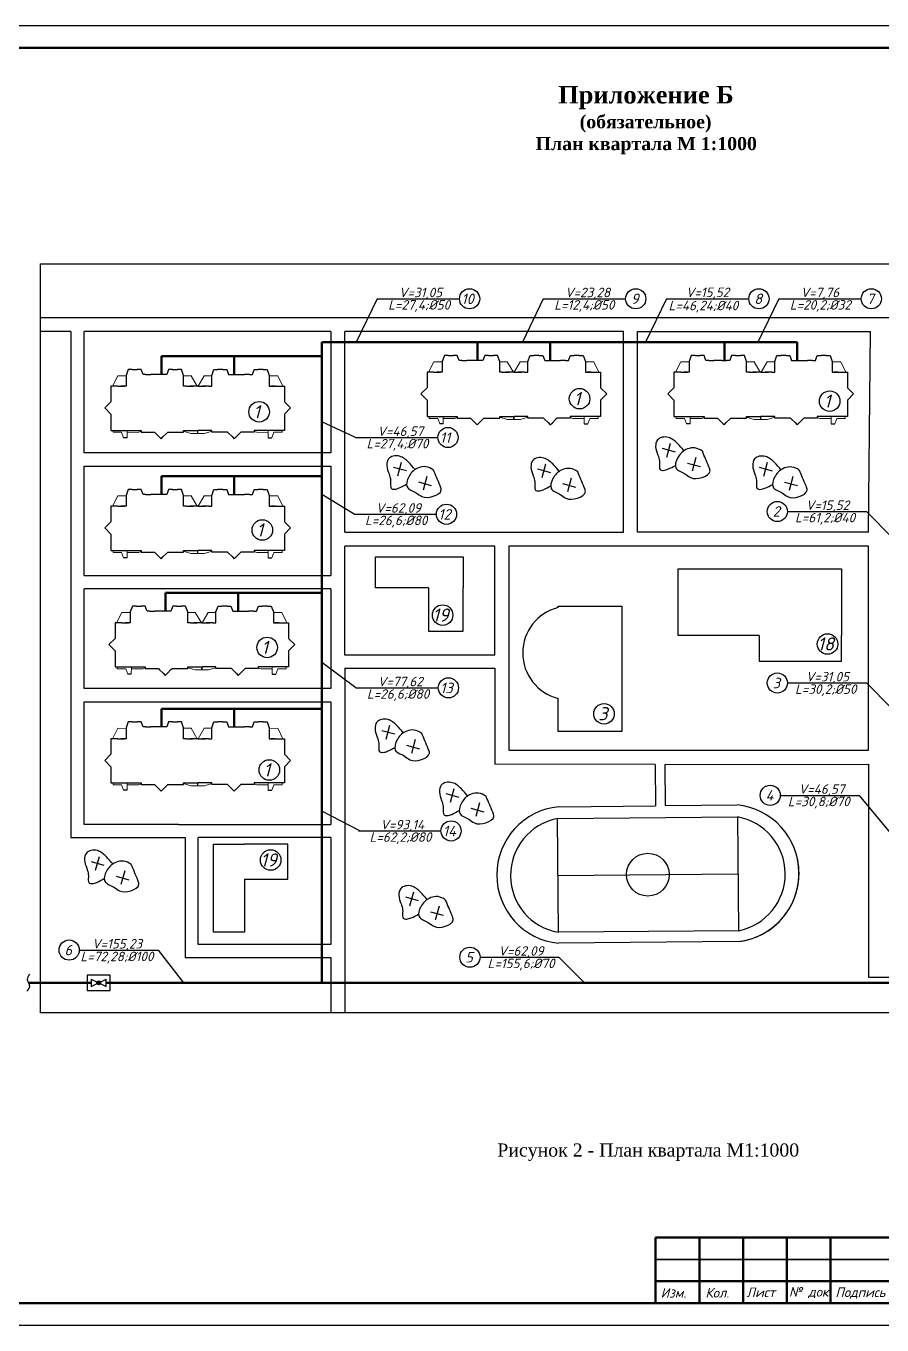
# Model space of a CAD drawing. Header units: millimetres. Extents: x -710977 to 10671, y -929782 to 89628.
# Drawn here: x 451.5 to 647.2, y 4214.1 to 4511.1 of the extents above; entities that cross this region are included whole.
import ezdxf

# ---------------------------------------------------------------- set-up
doc = ezdxf.new("R2010")
doc.units = ezdxf.units.MM
doc.header["$LTSCALE"] = 0.4
for name, color, linetype, lineweight in [('2', 5, 'Continuous', 50), ('5', 7, 'Continuous', 25), ('A-FLOR', 192, 'Continuous', 9), ('A-WALL', 113, 'Continuous', 9), ('газ', 7, 'Continuous', 40)]:
    doc.layers.add(name, color=color, linetype=linetype, lineweight=lineweight)
for name, color, linetype in [('VPORTS', 7, 'Continuous'), ('А1', 7, 'Continuous'), ('кварталыИнфо', 7, 'Continuous'), ('оси', 255, 'Continuous'), ('план', 7, 'Continuous')]:
    doc.layers.add(name, color=color, linetype=linetype)
doc.styles.add('1111', font='times.ttf', dxfattribs={"height": 3.5})
doc.styles.add('Курсив', font='isocpeui.ttf')
doc.styles.add('размерный', font='isocpeui.ttf')
doc.styles.add('текстовый', font='isocpeui.ttf', dxfattribs={"height": 5})

msp = doc.modelspace()

# ---------------------------------------------------------------- hatches: boundary and pattern name
h = msp.add_hatch(color=0)
edge = h.paths.add_edge_path()
edge.add_arc((468.127, 4292.336), 0.435, 0, 360)

# ---------------------------------------------------------------- linework, layer by layer
at = {"lineweight": 50}
for p, q in [((780.467, 4506.108), (385.463, 4506.108)), ((780.467, 4234.108), (595.467, 4234.108)), ((595.467, 4234.108), (595.467, 4229.108)), ((605.467, 4234.108), (605.467, 4219.108)), ((615.467, 4234.108), (615.467, 4219.108)), ((625.467, 4234.108), (625.467, 4219.108)), ((635.467, 4234.108), (635.467, 4219.108)), ((595.467, 4229.108), (595.467, 4219.108)), ((595.467, 4229.108), (595.467, 4224.108)), ((595.467, 4224.108), (660.467, 4224.108))]:
    msp.add_line(p, q, dxfattribs=at)
at = {"linetype": 'ByBlock'}
for p, q in [((454.845, 4456.748), (726.56, 4456.748)), ((454.845, 4285.504), (454.845, 4456.748)), ((726.56, 4285.504), (454.845, 4285.504))]:
    msp.add_line(p, q, dxfattribs=at)
for p, q in [((521.19, 4441.28), (521.19, 4413.494)), ((521.19, 4410.494), (521.19, 4385.45)), ((521.19, 4382.45), (521.19, 4359.625)), ((524.39, 4364.263), (524.39, 4285.504)), ((521.19, 4356.625), (521.19, 4328.574)), ((521.19, 4325.574), (521.19, 4301.122)), ((521.19, 4298.122), (521.19, 4285.504)), ((660.467, 4229.108), (595.467, 4229.108)), ((595.467, 4229.108), (602.467, 4229.108)), ((602.467, 4229.108), (612.467, 4229.108)), ((612.467, 4229.108), (635.467, 4229.108)), ((635.467, 4229.108), (650.467, 4229.108))]:
    msp.add_line(p, q)
at = {"color": 7, "lineweight": 25}
for p, q in [((548.031, 4435.777), (549.183, 4435.777)), ((551.169, 4434.625), (552.321, 4434.625)), ((557.262, 4435.777), (558.414, 4435.777)), ((568.788, 4435.777), (567.636, 4435.777)), ((574.881, 4434.625), (573.729, 4434.625)), ((578.019, 4435.777), (576.867, 4435.777)), ((604.491, 4435.777), (605.643, 4435.777)), ((607.629, 4434.625), (608.781, 4434.625)), ((613.722, 4435.777), (614.874, 4435.777)), ((625.248, 4435.777), (624.096, 4435.777)), ((631.341, 4434.625), (630.189, 4434.625)), ((634.479, 4435.777), (633.327, 4435.777)), ((475.764, 4432.581), (476.916, 4432.581)), ((478.902, 4431.429), (480.054, 4431.429)), ((484.995, 4432.581), (486.147, 4432.581)), ((496.521, 4432.581), (495.369, 4432.581)), ((502.614, 4431.429), (501.462, 4431.429)), ((505.752, 4432.581), (504.6, 4432.581)), ((551.278, 4421.473), (552.43, 4421.473)), ((553.388, 4421.219), (554.202, 4420.404)), ((555.161, 4420.422), (555.976, 4421.236)), ((557.121, 4421.473), (558.273, 4421.473)), ((568.929, 4421.473), (567.777, 4421.473)), ((570.889, 4420.422), (570.074, 4421.236)), ((572.663, 4421.219), (571.848, 4420.404)), ((574.773, 4421.473), (573.621, 4421.473)), ((607.738, 4421.473), (608.89, 4421.473)), ((609.848, 4421.219), (610.662, 4420.404)), ((611.622, 4420.422), (612.436, 4421.236)), ((613.581, 4421.473), (614.733, 4421.473)), ((625.389, 4421.473), (624.237, 4421.473)), ((627.349, 4420.422), (626.534, 4421.236)), ((629.123, 4421.219), (628.308, 4420.404)), ((631.233, 4421.473), (630.081, 4421.473)), ((479.011, 4418.277), (480.163, 4418.277)), ((481.121, 4418.023), (481.935, 4417.209)), ((482.895, 4417.226), (483.709, 4418.041)), ((484.854, 4418.277), (486.006, 4418.277)), ((496.662, 4418.277), (495.51, 4418.277)), ((498.622, 4417.226), (497.807, 4418.041)), ((500.396, 4418.023), (499.581, 4417.209)), ((502.506, 4418.277), (501.354, 4418.277)), ((475.764, 4405.142), (476.916, 4405.142)), ((484.995, 4405.142), (486.147, 4405.142)), ((496.521, 4405.142), (495.369, 4405.142)), ((505.752, 4405.142), (504.6, 4405.142)), ((478.902, 4403.99), (480.054, 4403.99)), ((502.614, 4403.99), (501.462, 4403.99)), ((479.011, 4390.838), (480.163, 4390.838)), ((481.121, 4390.584), (481.935, 4389.77)), ((482.895, 4389.787), (483.709, 4390.602)), ((484.854, 4390.838), (486.006, 4390.838)), ((496.662, 4390.838), (495.51, 4390.838)), ((498.622, 4389.787), (497.807, 4390.602)), ((500.396, 4390.584), (499.581, 4389.77)), ((502.506, 4390.838), (501.354, 4390.838)), ((476.704, 4378.487), (477.856, 4378.487)), ((485.935, 4378.487), (487.087, 4378.487)), ((497.46, 4378.487), (496.308, 4378.487)), ((506.691, 4378.487), (505.539, 4378.487)), ((479.841, 4377.335), (480.993, 4377.335)), ((503.553, 4377.335), (502.401, 4377.335)), ((479.95, 4364.183), (481.102, 4364.183)), ((482.06, 4363.929), (482.875, 4363.114)), ((483.834, 4363.132), (484.648, 4363.946)), ((485.793, 4364.183), (486.945, 4364.183)), ((497.601, 4364.183), (496.449, 4364.183)), ((499.561, 4363.132), (498.746, 4363.946)), ((501.335, 4363.929), (500.52, 4363.114)), ((503.445, 4364.183), (502.293, 4364.183)), ((475.764, 4351.986), (476.916, 4351.986)), ((484.995, 4351.986), (486.147, 4351.986)), ((496.521, 4351.986), (495.369, 4351.986)), ((505.752, 4351.986), (504.6, 4351.986)), ((478.902, 4350.834), (480.054, 4350.834)), ((502.614, 4350.834), (501.462, 4350.834)), ((479.011, 4337.682), (480.163, 4337.682)), ((481.121, 4337.428), (481.935, 4336.613)), ((482.895, 4336.631), (483.709, 4337.445)), ((484.854, 4337.682), (486.006, 4337.682)), ((496.662, 4337.682), (495.51, 4337.682)), ((498.622, 4336.631), (497.807, 4337.445)), ((500.396, 4337.428), (499.581, 4336.613)), ((502.506, 4337.682), (501.354, 4337.682))]:
    msp.add_line(p, q, dxfattribs=at)
at = {"color": 0}
for p, q in [((465.52, 4294.074), (465.52, 4290.598)), ((470.735, 4294.074), (465.52, 4294.074)), ((466.389, 4293.205), (469.866, 4291.467)), ((466.389, 4291.467), (469.866, 4293.205)), ((466.389, 4293.205), (466.389, 4291.467)), ((468.127, 4292.336), (468.127, 4292.771)), ((468.127, 4292.336), (468.127, 4291.901)), ((469.866, 4291.467), (469.866, 4293.205)), ((470.735, 4290.598), (470.735, 4294.074)), ((465.52, 4290.598), (470.735, 4290.598))]:
    msp.add_line(p, q, dxfattribs=at)
at = {"color": 0, "lineweight": 50}
msp.add_line((385.467, 4219.108), (780.467, 4219.108), dxfattribs=at)
msp.add_lwpolyline([(365.467, 4214.108), (785.467, 4214.108), (785.467, 4511.108), (365.467, 4511.108)], close=True)
at = {"color": 0, "ltscale": 0.5}
for centre in [(578.079, 4425.898), (635.266, 4425.336), (504.793, 4422.901), (505.53, 4395.864), (546.756, 4376.42), (634.779, 4369.809), (506.643, 4369.026), (583.667, 4353.85), (507.132, 4341.015), (507.449, 4320.419)]:
    msp.add_circle(centre, 2.347, dxfattribs=at)
at = {"color": 0}
msp.add_circle((468.127, 4292.336), 0.435, dxfattribs=at)
at = {"layer": '2', "color": 0}
for p, q in [((519.117, 4292.336), (519.117, 4438.815)), ((519.117, 4438.815), (627.815, 4438.815)), ((554.721, 4434.625), (554.721, 4438.815)), ((571.329, 4434.625), (571.329, 4438.815)), ((611.181, 4434.625), (611.181, 4438.815)), ((627.815, 4438.815), (627.815, 4434.625)), ((482.454, 4431.429), (482.454, 4435.619)), ((482.454, 4435.619), (519.117, 4435.619)), ((499.062, 4431.429), (499.062, 4435.619)), ((482.454, 4403.99), (482.454, 4408.18)), ((482.454, 4408.18), (519.117, 4408.18)), ((499.062, 4403.99), (499.062, 4408.18)), ((483.393, 4377.335), (483.393, 4381.525)), ((483.393, 4381.525), (519.117, 4381.525)), ((500.001, 4377.335), (500.001, 4381.525)), ((482.454, 4350.834), (482.454, 4355.024)), ((482.454, 4355.024), (519.117, 4355.024)), ((499.062, 4350.834), (499.062, 4355.024)), ((452.105, 4292.336), (466.389, 4292.336)), ((469.866, 4292.336), (519.117, 4292.336)), ((519.117, 4292.336), (649.505, 4292.336))]:
    msp.add_line(p, q, dxfattribs=at)
at = {"layer": '5'}
for p, q in [((572.998, 4329.894), (614.15, 4330.261)), ((573.304, 4332.598), (595.425, 4332.83)), ((597.636, 4332.853), (614.122, 4333.026)), ((614.15, 4330.261), (614.382, 4304.265)), ((573.23, 4303.898), (572.998, 4329.894)), ((573.114, 4316.896), (614.266, 4317.263)), ((614.382, 4304.265), (573.23, 4303.898)), ((614.4, 4301.756), (573.264, 4301.389))]:
    msp.add_line(p, q, dxfattribs=at)
msp.add_circle((593.69, 4317.079), 4.891, dxfattribs=at)
for centre, radius, start, end in [((574.819, 4316.992), 15.679, 95.54381, 264.31004), ((612.514, 4317.376), 15.733, 276.88353, 84.13333), ((611.881, 4317.242), 13.216, 280.91162, 80.11073), ((575.5, 4316.917), 13.216, 100.91162, 260.11073), ((612.514, 4317.376), 15.733, 276.88353, 11.51208)]:
    msp.add_arc(centre, radius, start, end, dxfattribs=at)
at = {"layer": '5', "color": 0}
msp.add_spline([(451.721, 4290.432), (452.361, 4291.527), (451.85, 4293.094), (452.374, 4294.289)], degree=3, dxfattribs=at)
at = {"layer": 'A-FLOR', "color": 0}
for p, q in [((544.735, 4434.327), (543.546, 4431.937)), ((546.657, 4434.318), (544.735, 4434.327)), ((561.537, 4434.337), (559.809, 4434.337)), ((562.929, 4431.937), (561.537, 4434.337)), ((563.121, 4431.937), (564.513, 4434.337)), ((564.513, 4434.337), (566.241, 4434.337)), ((579.393, 4434.318), (581.316, 4434.327)), ((581.316, 4434.327), (582.504, 4431.937)), ((601.195, 4434.327), (600.007, 4431.937)), ((603.117, 4434.318), (601.195, 4434.327)), ((617.997, 4434.337), (616.269, 4434.337)), ((619.389, 4431.937), (617.997, 4434.337)), ((619.581, 4431.937), (620.973, 4434.337)), ((620.973, 4434.337), (622.701, 4434.337)), ((635.853, 4434.318), (637.776, 4434.327)), ((637.776, 4434.327), (638.964, 4431.937)), ((472.468, 4431.132), (471.279, 4428.741)), ((474.39, 4431.122), (472.468, 4431.132)), ((489.27, 4431.141), (487.542, 4431.141)), ((490.662, 4428.741), (489.27, 4431.141)), ((490.854, 4428.741), (492.246, 4431.141)), ((492.246, 4431.141), (493.974, 4431.141)), ((507.126, 4431.122), (509.049, 4431.132)), ((509.049, 4431.132), (510.237, 4428.741)), ((543.705, 4421.857), (543.705, 4421.4)), ((543.705, 4421.4), (545.641, 4421.4)), ((545.641, 4421.4), (546.097, 4420.176)), ((546.912, 4420.176), (546.917, 4421.857)), ((546.915, 4421.396), (549.533, 4421.4)), ((549.533, 4421.4), (550.113, 4421.617)), ((559.809, 4421.69), (561.493, 4421.16)), ((561.493, 4421.16), (562.966, 4421.16)), ((564.557, 4421.16), (563.085, 4421.16)), ((566.241, 4421.69), (564.557, 4421.16)), ((576.517, 4421.4), (575.937, 4421.617)), ((579.135, 4421.396), (576.517, 4421.4)), ((579.138, 4420.176), (579.133, 4421.857)), ((580.409, 4421.4), (579.953, 4420.176)), ((582.346, 4421.4), (580.409, 4421.4)), ((582.346, 4421.857), (582.346, 4421.4)), ((600.165, 4421.857), (600.165, 4421.4)), ((600.165, 4421.4), (602.102, 4421.4)), ((602.102, 4421.4), (602.558, 4420.176)), ((603.372, 4420.176), (603.377, 4421.857)), ((603.376, 4421.396), (605.993, 4421.4)), ((605.993, 4421.4), (606.573, 4421.617)), ((616.269, 4421.69), (617.953, 4421.16)), ((617.953, 4421.16), (619.426, 4421.16)), ((621.018, 4421.16), (619.545, 4421.16)), ((622.701, 4421.69), (621.018, 4421.16)), ((632.977, 4421.4), (632.397, 4421.617)), ((635.595, 4421.396), (632.977, 4421.4)), ((635.598, 4420.176), (635.594, 4421.857)), ((636.869, 4421.4), (636.413, 4420.176)), ((638.806, 4421.4), (636.869, 4421.4)), ((638.806, 4421.857), (638.806, 4421.4)), ((471.438, 4418.661), (471.438, 4418.205)), ((471.438, 4418.205), (473.374, 4418.205)), ((473.374, 4418.205), (473.83, 4416.981)), ((474.645, 4416.981), (474.65, 4418.661)), ((474.648, 4418.2), (477.266, 4418.205)), ((477.266, 4418.205), (477.846, 4418.421)), ((487.542, 4418.494), (489.226, 4417.965)), ((489.226, 4417.965), (490.699, 4417.965)), ((492.29, 4417.965), (490.818, 4417.965)), ((493.974, 4418.494), (492.29, 4417.965)), ((504.25, 4418.205), (503.67, 4418.421)), ((506.868, 4418.2), (504.25, 4418.205)), ((506.871, 4416.981), (506.866, 4418.661)), ((508.142, 4418.205), (507.686, 4416.981)), ((510.079, 4418.205), (508.142, 4418.205)), ((510.079, 4418.661), (510.079, 4418.205)), ((472.468, 4403.693), (471.279, 4401.302)), ((474.39, 4403.684), (472.468, 4403.693)), ((489.27, 4403.702), (487.542, 4403.702)), ((490.662, 4401.302), (489.27, 4403.702)), ((490.854, 4401.302), (492.246, 4403.702)), ((492.246, 4403.702), (493.974, 4403.702)), ((507.126, 4403.684), (509.049, 4403.693)), ((509.049, 4403.693), (510.237, 4401.302)), ((471.438, 4391.222), (471.438, 4390.766)), ((471.438, 4390.766), (473.374, 4390.766)), ((473.374, 4390.766), (473.83, 4389.542)), ((474.645, 4389.542), (474.65, 4391.222)), ((474.648, 4390.761), (477.266, 4390.766)), ((477.266, 4390.766), (477.846, 4390.982)), ((487.542, 4391.055), (489.226, 4390.526)), ((489.226, 4390.526), (490.699, 4390.526)), ((492.29, 4390.526), (490.818, 4390.526)), ((493.974, 4391.055), (492.29, 4390.526)), ((504.25, 4390.766), (503.67, 4390.982)), ((506.868, 4390.761), (504.25, 4390.766)), ((506.871, 4389.542), (506.866, 4391.222)), ((508.142, 4390.766), (507.686, 4389.542)), ((510.079, 4390.766), (508.142, 4390.766)), ((510.079, 4391.222), (510.079, 4390.766)), ((473.407, 4377.037), (472.219, 4374.647)), ((475.329, 4377.028), (473.407, 4377.037)), ((490.209, 4377.047), (488.481, 4377.047)), ((491.601, 4374.647), (490.209, 4377.047)), ((491.793, 4374.647), (493.185, 4377.047)), ((493.185, 4377.047), (494.913, 4377.047)), ((508.065, 4377.028), (509.988, 4377.037)), ((509.988, 4377.037), (511.176, 4374.647)), ((472.377, 4364.567), (472.377, 4364.11)), ((472.377, 4364.11), (474.314, 4364.11)), ((474.314, 4364.11), (474.77, 4362.886)), ((475.584, 4362.886), (475.589, 4364.567)), ((475.588, 4364.105), (478.205, 4364.11)), ((478.205, 4364.11), (478.785, 4364.326)), ((488.481, 4364.399), (490.165, 4363.87)), ((490.165, 4363.87), (491.638, 4363.87)), ((493.23, 4363.87), (491.757, 4363.87)), ((494.913, 4364.399), (493.23, 4363.87)), ((505.19, 4364.11), (504.609, 4364.326)), ((507.807, 4364.105), (505.19, 4364.11)), ((507.811, 4362.886), (507.806, 4364.567)), ((509.081, 4364.11), (508.625, 4362.886)), ((511.018, 4364.11), (509.081, 4364.11)), ((511.018, 4364.567), (511.018, 4364.11)), ((472.468, 4350.536), (471.279, 4348.146)), ((474.39, 4350.527), (472.468, 4350.536)), ((489.27, 4350.546), (487.542, 4350.546)), ((490.662, 4348.146), (489.27, 4350.546)), ((490.854, 4348.146), (492.246, 4350.546)), ((492.246, 4350.546), (493.974, 4350.546)), ((507.126, 4350.527), (509.049, 4350.536)), ((509.049, 4350.536), (510.237, 4348.146)), ((471.438, 4338.066), (471.438, 4337.609)), ((471.438, 4337.609), (473.374, 4337.609)), ((473.374, 4337.609), (473.83, 4336.385)), ((474.645, 4336.385), (474.65, 4338.066)), ((474.648, 4337.605), (477.266, 4337.609)), ((477.266, 4337.609), (477.846, 4337.825)), ((487.542, 4337.898), (489.226, 4337.369)), ((489.226, 4337.369), (490.699, 4337.369)), ((492.29, 4337.369), (490.818, 4337.369)), ((493.974, 4337.898), (492.29, 4337.369)), ((504.25, 4337.609), (503.67, 4337.825)), ((506.868, 4337.605), (504.25, 4337.609)), ((506.871, 4336.385), (506.866, 4338.066)), ((508.142, 4337.609), (507.686, 4336.385)), ((510.079, 4337.609), (508.142, 4337.609)), ((510.079, 4338.066), (510.079, 4337.609))]:
    msp.add_line(p, q, dxfattribs=at)
at = {"layer": 'A-WALL', "lineweight": 25}
for p, q in [((547.163, 4435.777), (546.657, 4434.428)), ((546.657, 4434.428), (546.657, 4431.937)), ((548.031, 4435.777), (547.163, 4435.777)), ((550.087, 4435.777), (549.183, 4435.777)), ((550.519, 4434.625), (550.087, 4435.777)), ((551.169, 4434.625), (550.519, 4434.625)), ((554.145, 4434.625), (552.321, 4434.625)), ((555.947, 4434.625), (555.297, 4434.625)), ((556.379, 4435.777), (555.947, 4434.625)), ((557.262, 4435.777), (556.379, 4435.777)), ((559.303, 4435.777), (558.414, 4435.777)), ((559.809, 4434.428), (559.303, 4435.777)), ((559.809, 4431.937), (559.809, 4434.428)), ((566.241, 4434.428), (566.747, 4435.777)), ((566.241, 4431.937), (566.241, 4434.428)), ((566.747, 4435.777), (567.636, 4435.777)), ((568.788, 4435.777), (569.671, 4435.777)), ((569.671, 4435.777), (570.103, 4434.625)), ((570.103, 4434.625), (570.753, 4434.625)), ((571.905, 4434.625), (573.729, 4434.625)), ((574.881, 4434.625), (575.531, 4434.625)), ((575.531, 4434.625), (575.963, 4435.777)), ((575.963, 4435.777), (576.867, 4435.777)), ((578.019, 4435.777), (578.887, 4435.777)), ((578.887, 4435.777), (579.393, 4434.428)), ((579.393, 4434.428), (579.393, 4431.937)), ((603.623, 4435.777), (603.117, 4434.428)), ((603.117, 4434.428), (603.117, 4431.937)), ((604.491, 4435.777), (603.623, 4435.777)), ((606.548, 4435.777), (605.643, 4435.777)), ((606.98, 4434.625), (606.548, 4435.777)), ((607.629, 4434.625), (606.98, 4434.625)), ((610.605, 4434.625), (608.781, 4434.625)), ((612.407, 4434.625), (611.757, 4434.625)), ((612.839, 4435.777), (612.407, 4434.625)), ((613.722, 4435.777), (612.839, 4435.777)), ((615.764, 4435.777), (614.874, 4435.777)), ((616.269, 4434.428), (615.764, 4435.777)), ((616.269, 4431.937), (616.269, 4434.428)), ((622.701, 4434.428), (623.207, 4435.777)), ((622.701, 4431.937), (622.701, 4434.428)), ((623.207, 4435.777), (624.096, 4435.777)), ((625.248, 4435.777), (626.132, 4435.777)), ((626.132, 4435.777), (626.564, 4434.625)), ((626.564, 4434.625), (627.213, 4434.625)), ((628.365, 4434.625), (630.189, 4434.625)), ((631.341, 4434.625), (631.991, 4434.625)), ((631.991, 4434.625), (632.423, 4435.777)), ((632.423, 4435.777), (633.327, 4435.777)), ((634.479, 4435.777), (635.348, 4435.777)), ((635.348, 4435.777), (635.853, 4434.428)), ((635.853, 4434.428), (635.853, 4431.937)), ((474.896, 4432.581), (474.39, 4431.233)), ((475.764, 4432.581), (474.896, 4432.581)), ((477.82, 4432.581), (476.916, 4432.581)), ((478.252, 4431.429), (477.82, 4432.581)), ((478.902, 4431.429), (478.252, 4431.429)), ((481.878, 4431.429), (480.054, 4431.429)), ((483.68, 4431.429), (483.03, 4431.429)), ((484.112, 4432.581), (483.68, 4431.429)), ((484.995, 4432.581), (484.112, 4432.581)), ((487.036, 4432.581), (486.147, 4432.581)), ((487.542, 4431.233), (487.036, 4432.581)), ((493.974, 4431.233), (494.48, 4432.581)), ((494.48, 4432.581), (495.369, 4432.581)), ((496.521, 4432.581), (497.404, 4432.581)), ((497.404, 4432.581), (497.836, 4431.429)), ((497.836, 4431.429), (498.486, 4431.429)), ((499.638, 4431.429), (501.462, 4431.429)), ((502.614, 4431.429), (503.264, 4431.429)), ((503.264, 4431.429), (503.696, 4432.581)), ((503.696, 4432.581), (504.6, 4432.581)), ((505.752, 4432.581), (506.62, 4432.581)), ((506.62, 4432.581), (507.126, 4431.233)), ((543.201, 4431.937), (543.201, 4428.396)), ((544.737, 4431.937), (543.201, 4431.937)), ((546.657, 4431.937), (545.469, 4431.937)), ((560.481, 4431.937), (559.809, 4431.937)), ((563.025, 4431.937), (561.213, 4431.937)), ((563.025, 4431.937), (564.838, 4431.937)), ((565.569, 4431.937), (566.241, 4431.937)), ((579.393, 4431.937), (580.582, 4431.937)), ((580.726, 4431.937), (582.849, 4431.937)), ((582.849, 4431.937), (582.849, 4428.396)), ((599.661, 4431.937), (599.661, 4428.396)), ((601.197, 4431.937), (599.661, 4431.937)), ((603.117, 4431.937), (601.929, 4431.937)), ((616.941, 4431.937), (616.269, 4431.937)), ((619.485, 4431.937), (617.673, 4431.937)), ((619.485, 4431.937), (621.298, 4431.937)), ((622.029, 4431.937), (622.701, 4431.937)), ((635.853, 4431.937), (637.042, 4431.937)), ((637.186, 4431.937), (639.309, 4431.937)), ((639.309, 4431.937), (639.309, 4428.396)), ((470.934, 4428.741), (470.934, 4425.2)), ((472.47, 4428.741), (470.934, 4428.741)), ((474.39, 4428.741), (473.202, 4428.741)), ((474.39, 4431.233), (474.39, 4428.741)), ((487.542, 4428.741), (487.542, 4431.233)), ((488.214, 4428.741), (487.542, 4428.741)), ((490.758, 4428.741), (488.946, 4428.741)), ((490.758, 4428.741), (492.571, 4428.741)), ((493.302, 4428.741), (493.974, 4428.741)), ((493.974, 4428.741), (493.974, 4431.233)), ((507.126, 4431.233), (507.126, 4428.741)), ((507.126, 4428.741), (508.315, 4428.741)), ((508.459, 4428.741), (510.582, 4428.741)), ((510.582, 4428.741), (510.582, 4425.2)), ((543.201, 4428.396), (541.778, 4426.973)), ((582.849, 4428.396), (584.272, 4426.973)), ((599.661, 4428.396), (598.238, 4426.973)), ((639.309, 4428.396), (640.732, 4426.973)), ((541.778, 4426.973), (543.201, 4425.549)), ((543.201, 4425.549), (543.201, 4421.857)), ((584.272, 4426.973), (582.849, 4425.549)), ((582.849, 4425.549), (582.849, 4421.857)), ((598.238, 4426.973), (599.661, 4425.549)), ((599.661, 4425.549), (599.661, 4421.857)), ((640.732, 4426.973), (639.309, 4425.549)), ((639.309, 4425.549), (639.309, 4421.857)), ((470.934, 4425.2), (469.511, 4423.777)), ((469.511, 4423.777), (470.934, 4422.354)), ((470.934, 4422.354), (470.934, 4418.661)), ((510.582, 4425.2), (512.005, 4423.777)), ((512.005, 4423.777), (510.582, 4422.354)), ((510.582, 4422.354), (510.582, 4418.661)), ((543.201, 4421.857), (544.506, 4421.857)), ((545.436, 4421.857), (547.873, 4421.857)), ((548.604, 4421.857), (550.113, 4421.857)), ((550.113, 4421.857), (550.113, 4421.473)), ((550.113, 4421.473), (551.278, 4421.473)), ((552.43, 4421.473), (553.134, 4421.473)), ((553.134, 4421.473), (553.388, 4421.219)), ((555.976, 4421.236), (556.212, 4421.473)), ((556.212, 4421.473), (557.121, 4421.473)), ((558.273, 4421.473), (559.809, 4421.473)), ((559.809, 4421.473), (559.809, 4421.857)), ((559.809, 4421.857), (561.382, 4421.857)), ((561.526, 4421.857), (562.966, 4421.857)), ((564.525, 4421.857), (563.085, 4421.857)), ((566.241, 4421.857), (564.669, 4421.857)), ((566.241, 4421.473), (566.241, 4421.857)), ((567.777, 4421.473), (566.241, 4421.473)), ((569.838, 4421.473), (568.929, 4421.473)), ((570.074, 4421.236), (569.838, 4421.473)), ((572.916, 4421.473), (572.663, 4421.219)), ((573.621, 4421.473), (572.916, 4421.473)), ((575.937, 4421.473), (574.773, 4421.473)), ((577.446, 4421.857), (575.937, 4421.857)), ((575.937, 4421.857), (575.937, 4421.473)), ((580.017, 4421.857), (578.177, 4421.857)), ((582.849, 4421.857), (581.545, 4421.857)), ((599.661, 4421.857), (600.966, 4421.857)), ((601.896, 4421.857), (604.333, 4421.857)), ((605.065, 4421.857), (606.573, 4421.857)), ((606.573, 4421.857), (606.573, 4421.473)), ((606.573, 4421.473), (607.738, 4421.473)), ((608.89, 4421.473), (609.594, 4421.473)), ((609.594, 4421.473), (609.848, 4421.219)), ((612.436, 4421.236), (612.673, 4421.473)), ((612.673, 4421.473), (613.581, 4421.473)), ((614.733, 4421.473), (616.269, 4421.473)), ((616.269, 4421.473), (616.269, 4421.857)), ((616.269, 4421.857), (617.842, 4421.857)), ((617.986, 4421.857), (619.426, 4421.857)), ((620.985, 4421.857), (619.545, 4421.857)), ((622.701, 4421.857), (621.129, 4421.857)), ((622.701, 4421.473), (622.701, 4421.857)), ((624.237, 4421.473), (622.701, 4421.473)), ((626.298, 4421.473), (625.389, 4421.473)), ((626.534, 4421.236), (626.298, 4421.473)), ((629.377, 4421.473), (629.123, 4421.219)), ((630.081, 4421.473), (629.377, 4421.473)), ((632.397, 4421.473), (631.233, 4421.473)), ((633.906, 4421.857), (632.397, 4421.857)), ((632.397, 4421.857), (632.397, 4421.473)), ((636.477, 4421.857), (634.637, 4421.857)), ((639.309, 4421.857), (638.005, 4421.857)), ((470.934, 4418.661), (472.239, 4418.661)), ((473.169, 4418.661), (475.606, 4418.661)), ((476.337, 4418.661), (477.846, 4418.661)), ((477.846, 4418.661), (477.846, 4418.277)), ((477.846, 4418.277), (479.011, 4418.277)), ((480.163, 4418.277), (480.867, 4418.277)), ((480.867, 4418.277), (481.121, 4418.023)), ((483.709, 4418.041), (483.946, 4418.277)), ((483.946, 4418.277), (484.854, 4418.277)), ((486.006, 4418.277), (487.542, 4418.277)), ((487.542, 4418.277), (487.542, 4418.661)), ((487.542, 4418.661), (489.115, 4418.661)), ((489.259, 4418.661), (490.699, 4418.661)), ((492.258, 4418.661), (490.818, 4418.661)), ((493.974, 4418.661), (492.402, 4418.661)), ((493.974, 4418.277), (493.974, 4418.661)), ((495.51, 4418.277), (493.974, 4418.277)), ((497.571, 4418.277), (496.662, 4418.277)), ((497.807, 4418.041), (497.571, 4418.277)), ((500.65, 4418.277), (500.396, 4418.023)), ((501.354, 4418.277), (500.65, 4418.277)), ((503.67, 4418.277), (502.506, 4418.277)), ((505.179, 4418.661), (503.67, 4418.661)), ((503.67, 4418.661), (503.67, 4418.277)), ((507.75, 4418.661), (505.91, 4418.661)), ((510.582, 4418.661), (509.278, 4418.661)), ((474.896, 4405.142), (474.39, 4403.794)), ((475.764, 4405.142), (474.896, 4405.142)), ((477.82, 4405.142), (476.916, 4405.142)), ((478.252, 4403.99), (477.82, 4405.142)), ((484.112, 4405.142), (483.68, 4403.99)), ((484.995, 4405.142), (484.112, 4405.142)), ((487.036, 4405.142), (486.147, 4405.142)), ((487.542, 4403.794), (487.036, 4405.142)), ((493.974, 4403.794), (494.48, 4405.142)), ((494.48, 4405.142), (495.369, 4405.142)), ((496.521, 4405.142), (497.404, 4405.142)), ((497.404, 4405.142), (497.836, 4403.99)), ((503.264, 4403.99), (503.696, 4405.142)), ((503.696, 4405.142), (504.6, 4405.142)), ((505.752, 4405.142), (506.62, 4405.142)), ((506.62, 4405.142), (507.126, 4403.794)), ((474.39, 4403.794), (474.39, 4401.302)), ((478.902, 4403.99), (478.252, 4403.99)), ((481.878, 4403.99), (480.054, 4403.99)), ((483.68, 4403.99), (483.03, 4403.99)), ((487.542, 4401.302), (487.542, 4403.794)), ((493.974, 4401.302), (493.974, 4403.794)), ((497.836, 4403.99), (498.486, 4403.99)), ((499.638, 4403.99), (501.462, 4403.99)), ((502.614, 4403.99), (503.264, 4403.99)), ((507.126, 4403.794), (507.126, 4401.302)), ((470.934, 4401.302), (470.934, 4397.761)), ((472.47, 4401.302), (470.934, 4401.302)), ((474.39, 4401.302), (473.202, 4401.302)), ((488.214, 4401.302), (487.542, 4401.302)), ((490.758, 4401.302), (488.946, 4401.302)), ((490.758, 4401.302), (492.571, 4401.302)), ((493.302, 4401.302), (493.974, 4401.302)), ((507.126, 4401.302), (508.315, 4401.302)), ((508.459, 4401.302), (510.582, 4401.302)), ((510.582, 4401.302), (510.582, 4397.761)), ((470.934, 4397.761), (469.511, 4396.338)), ((469.511, 4396.338), (470.934, 4394.915)), ((510.582, 4397.761), (512.005, 4396.338)), ((512.005, 4396.338), (510.582, 4394.915)), ((470.934, 4394.915), (470.934, 4391.222)), ((510.582, 4394.915), (510.582, 4391.222)), ((470.934, 4391.222), (472.239, 4391.222)), ((473.169, 4391.222), (475.606, 4391.222)), ((476.337, 4391.222), (477.846, 4391.222)), ((477.846, 4391.222), (477.846, 4390.838)), ((477.846, 4390.838), (479.011, 4390.838)), ((480.163, 4390.838), (480.867, 4390.838)), ((480.867, 4390.838), (481.121, 4390.584)), ((483.709, 4390.602), (483.946, 4390.838)), ((483.946, 4390.838), (484.854, 4390.838)), ((486.006, 4390.838), (487.542, 4390.838)), ((487.542, 4390.838), (487.542, 4391.222)), ((487.542, 4391.222), (489.115, 4391.222)), ((489.259, 4391.222), (490.699, 4391.222)), ((492.258, 4391.222), (490.818, 4391.222)), ((493.974, 4391.222), (492.402, 4391.222)), ((493.974, 4390.838), (493.974, 4391.222)), ((495.51, 4390.838), (493.974, 4390.838)), ((497.571, 4390.838), (496.662, 4390.838)), ((497.807, 4390.602), (497.571, 4390.838)), ((500.65, 4390.838), (500.396, 4390.584)), ((501.354, 4390.838), (500.65, 4390.838)), ((503.67, 4390.838), (502.506, 4390.838)), ((505.179, 4391.222), (503.67, 4391.222)), ((503.67, 4391.222), (503.67, 4390.838)), ((507.75, 4391.222), (505.91, 4391.222)), ((510.582, 4391.222), (509.278, 4391.222)), ((475.835, 4378.487), (475.329, 4377.138)), ((476.704, 4378.487), (475.835, 4378.487)), ((478.76, 4378.487), (477.856, 4378.487)), ((479.192, 4377.335), (478.76, 4378.487)), ((485.051, 4378.487), (484.619, 4377.335)), ((485.935, 4378.487), (485.051, 4378.487)), ((487.976, 4378.487), (487.087, 4378.487)), ((488.481, 4377.138), (487.976, 4378.487)), ((494.913, 4377.138), (495.419, 4378.487)), ((495.419, 4378.487), (496.308, 4378.487)), ((497.46, 4378.487), (498.344, 4378.487)), ((498.344, 4378.487), (498.776, 4377.335)), ((504.203, 4377.335), (504.635, 4378.487)), ((504.635, 4378.487), (505.539, 4378.487)), ((506.691, 4378.487), (507.56, 4378.487)), ((507.56, 4378.487), (508.065, 4377.138)), ((475.329, 4377.138), (475.329, 4374.647)), ((479.841, 4377.335), (479.192, 4377.335)), ((482.817, 4377.335), (480.993, 4377.335)), ((484.619, 4377.335), (483.969, 4377.335)), ((488.481, 4374.647), (488.481, 4377.138)), ((494.913, 4374.647), (494.913, 4377.138)), ((498.776, 4377.335), (499.425, 4377.335)), ((500.577, 4377.335), (502.401, 4377.335)), ((503.553, 4377.335), (504.203, 4377.335)), ((508.065, 4377.138), (508.065, 4374.647)), ((471.873, 4374.647), (471.873, 4371.105)), ((473.409, 4374.647), (471.873, 4374.647)), ((475.329, 4374.647), (474.141, 4374.647)), ((489.153, 4374.647), (488.481, 4374.647)), ((491.697, 4374.647), (489.885, 4374.647)), ((491.697, 4374.647), (493.51, 4374.647)), ((494.241, 4374.647), (494.913, 4374.647)), ((508.065, 4374.647), (509.254, 4374.647)), ((509.398, 4374.647), (511.521, 4374.647)), ((511.521, 4374.647), (511.521, 4371.105)), ((471.873, 4371.105), (470.45, 4369.682)), ((470.45, 4369.682), (471.873, 4368.259)), ((511.521, 4371.105), (512.945, 4369.682)), ((512.945, 4369.682), (511.521, 4368.259)), ((471.873, 4368.259), (471.873, 4364.567)), ((511.521, 4368.259), (511.521, 4364.567)), ((471.873, 4364.567), (473.178, 4364.567)), ((474.108, 4364.567), (476.545, 4364.567)), ((477.277, 4364.567), (478.785, 4364.567)), ((478.785, 4364.567), (478.785, 4364.183)), ((478.785, 4364.183), (479.95, 4364.183)), ((481.102, 4364.183), (481.806, 4364.183)), ((481.806, 4364.183), (482.06, 4363.929)), ((484.648, 4363.946), (484.885, 4364.183)), ((484.885, 4364.183), (485.793, 4364.183)), ((486.945, 4364.183), (488.481, 4364.183)), ((488.481, 4364.183), (488.481, 4364.567)), ((488.481, 4364.567), (490.054, 4364.567)), ((490.198, 4364.567), (491.638, 4364.567)), ((493.197, 4364.567), (491.757, 4364.567)), ((494.913, 4364.567), (493.341, 4364.567)), ((494.913, 4364.183), (494.913, 4364.567)), ((496.449, 4364.183), (494.913, 4364.183)), ((498.51, 4364.183), (497.601, 4364.183)), ((498.746, 4363.946), (498.51, 4364.183)), ((501.589, 4364.183), (501.335, 4363.929)), ((502.293, 4364.183), (501.589, 4364.183)), ((504.609, 4364.183), (503.445, 4364.183)), ((506.118, 4364.567), (504.609, 4364.567)), ((504.609, 4364.567), (504.609, 4364.183)), ((508.689, 4364.567), (506.85, 4364.567)), ((511.521, 4364.567), (510.217, 4364.567)), ((474.896, 4351.986), (474.39, 4350.637)), ((475.764, 4351.986), (474.896, 4351.986)), ((477.82, 4351.986), (476.916, 4351.986)), ((478.252, 4350.834), (477.82, 4351.986)), ((484.112, 4351.986), (483.68, 4350.834)), ((484.995, 4351.986), (484.112, 4351.986)), ((487.036, 4351.986), (486.147, 4351.986)), ((487.542, 4350.637), (487.036, 4351.986)), ((493.974, 4350.637), (494.48, 4351.986)), ((494.48, 4351.986), (495.369, 4351.986)), ((496.521, 4351.986), (497.404, 4351.986)), ((497.404, 4351.986), (497.836, 4350.834)), ((503.264, 4350.834), (503.696, 4351.986)), ((503.696, 4351.986), (504.6, 4351.986)), ((505.752, 4351.986), (506.62, 4351.986)), ((506.62, 4351.986), (507.126, 4350.637)), ((470.934, 4348.146), (470.934, 4344.605)), ((472.47, 4348.146), (470.934, 4348.146)), ((474.39, 4348.146), (473.202, 4348.146)), ((474.39, 4350.637), (474.39, 4348.146)), ((478.902, 4350.834), (478.252, 4350.834)), ((481.878, 4350.834), (480.054, 4350.834)), ((483.68, 4350.834), (483.03, 4350.834)), ((487.542, 4348.146), (487.542, 4350.637)), ((488.214, 4348.146), (487.542, 4348.146)), ((490.758, 4348.146), (488.946, 4348.146)), ((490.758, 4348.146), (492.571, 4348.146)), ((493.302, 4348.146), (493.974, 4348.146)), ((493.974, 4348.146), (493.974, 4350.637)), ((497.836, 4350.834), (498.486, 4350.834)), ((499.638, 4350.834), (501.462, 4350.834)), ((502.614, 4350.834), (503.264, 4350.834)), ((507.126, 4350.637), (507.126, 4348.146)), ((507.126, 4348.146), (508.315, 4348.146)), ((508.459, 4348.146), (510.582, 4348.146)), ((510.582, 4348.146), (510.582, 4344.605)), ((470.934, 4344.605), (469.511, 4343.182)), ((469.511, 4343.182), (470.934, 4341.758)), ((510.582, 4344.605), (512.005, 4343.182)), ((512.005, 4343.182), (510.582, 4341.758)), ((470.934, 4341.758), (470.934, 4338.066)), ((510.582, 4341.758), (510.582, 4338.066)), ((470.934, 4338.066), (472.239, 4338.066)), ((473.169, 4338.066), (475.606, 4338.066)), ((476.337, 4338.066), (477.846, 4338.066)), ((477.846, 4338.066), (477.846, 4337.682)), ((477.846, 4337.682), (479.011, 4337.682)), ((480.163, 4337.682), (480.867, 4337.682)), ((480.867, 4337.682), (481.121, 4337.428)), ((483.709, 4337.445), (483.946, 4337.682)), ((483.946, 4337.682), (484.854, 4337.682)), ((486.006, 4337.682), (487.542, 4337.682)), ((487.542, 4337.682), (487.542, 4338.066)), ((487.542, 4338.066), (489.115, 4338.066)), ((489.259, 4338.066), (490.699, 4338.066)), ((492.258, 4338.066), (490.818, 4338.066)), ((493.974, 4338.066), (492.402, 4338.066)), ((493.974, 4337.682), (493.974, 4338.066)), ((495.51, 4337.682), (493.974, 4337.682)), ((497.571, 4337.682), (496.662, 4337.682)), ((497.807, 4337.445), (497.571, 4337.682)), ((500.65, 4337.682), (500.396, 4337.428)), ((501.354, 4337.682), (500.65, 4337.682)), ((503.67, 4337.682), (502.506, 4337.682)), ((505.179, 4338.066), (503.67, 4338.066)), ((503.67, 4338.066), (503.67, 4337.682)), ((507.75, 4338.066), (505.91, 4338.066)), ((510.582, 4338.066), (509.278, 4338.066))]:
    msp.add_line(p, q, dxfattribs=at)
at = {"layer": 'A-WALL'}
for p, q in [((562.966, 4421.857), (562.966, 4421.16)), ((562.966, 4421.16), (563.085, 4421.16)), ((563.085, 4421.857), (563.085, 4421.16)), ((619.426, 4421.857), (619.426, 4421.16)), ((619.426, 4421.16), (619.545, 4421.16)), ((619.545, 4421.857), (619.545, 4421.16)), ((490.699, 4418.661), (490.699, 4417.965)), ((490.699, 4417.965), (490.818, 4417.965)), ((490.818, 4418.661), (490.818, 4417.965)), ((490.699, 4391.222), (490.699, 4390.526)), ((490.699, 4390.526), (490.818, 4390.526)), ((490.818, 4391.222), (490.818, 4390.526)), ((491.638, 4364.567), (491.638, 4363.87)), ((491.638, 4363.87), (491.757, 4363.87)), ((491.757, 4364.567), (491.757, 4363.87)), ((490.699, 4338.066), (490.699, 4337.369)), ((490.699, 4337.369), (490.818, 4337.369)), ((490.818, 4338.066), (490.818, 4337.369))]:
    msp.add_line(p, q, dxfattribs=at)
at = {"layer": 'VPORTS'}
for p, q in [((544.737, 4431.937), (546.255, 4431.937)), ((560.481, 4431.937), (561.999, 4431.937)), ((565.569, 4431.937), (564.051, 4431.937)), ((580.726, 4431.937), (579.795, 4431.937)), ((601.197, 4431.937), (602.715, 4431.937)), ((616.941, 4431.937), (618.459, 4431.937)), ((622.029, 4431.937), (620.511, 4431.937)), ((637.186, 4431.937), (636.255, 4431.937)), ((472.47, 4428.741), (473.988, 4428.741)), ((488.214, 4428.741), (489.732, 4428.741)), ((493.302, 4428.741), (491.784, 4428.741)), ((508.459, 4428.741), (507.528, 4428.741)), ((544.506, 4421.857), (545.436, 4421.857)), ((547.873, 4421.857), (549.391, 4421.857)), ((560.595, 4421.857), (561.526, 4421.857)), ((561.382, 4421.857), (561.526, 4421.857)), ((565.455, 4421.857), (564.525, 4421.857)), ((564.669, 4421.857), (564.525, 4421.857)), ((578.177, 4421.857), (576.659, 4421.857)), ((581.545, 4421.857), (580.017, 4421.857)), ((600.966, 4421.857), (601.896, 4421.857)), ((604.333, 4421.857), (605.851, 4421.857)), ((617.055, 4421.857), (617.986, 4421.857)), ((617.842, 4421.857), (617.986, 4421.857)), ((621.915, 4421.857), (620.985, 4421.857)), ((621.129, 4421.857), (620.985, 4421.857)), ((634.637, 4421.857), (633.119, 4421.857)), ((638.005, 4421.857), (636.477, 4421.857)), ((472.239, 4418.661), (473.169, 4418.661)), ((475.606, 4418.661), (477.124, 4418.661)), ((488.328, 4418.661), (489.259, 4418.661)), ((489.115, 4418.661), (489.259, 4418.661)), ((493.188, 4418.661), (492.258, 4418.661)), ((492.402, 4418.661), (492.258, 4418.661)), ((505.91, 4418.661), (504.392, 4418.661)), ((509.278, 4418.661), (507.75, 4418.661)), ((472.47, 4401.302), (473.988, 4401.302)), ((488.214, 4401.302), (489.732, 4401.302)), ((493.302, 4401.302), (491.784, 4401.302)), ((508.459, 4401.302), (507.528, 4401.302)), ((472.239, 4391.222), (473.169, 4391.222)), ((475.606, 4391.222), (477.124, 4391.222)), ((488.328, 4391.222), (489.259, 4391.222)), ((489.115, 4391.222), (489.259, 4391.222)), ((493.188, 4391.222), (492.258, 4391.222)), ((492.402, 4391.222), (492.258, 4391.222)), ((505.91, 4391.222), (504.392, 4391.222)), ((509.278, 4391.222), (507.75, 4391.222)), ((473.409, 4374.647), (474.927, 4374.647)), ((489.153, 4374.647), (490.671, 4374.647)), ((494.241, 4374.647), (492.724, 4374.647)), ((509.398, 4374.647), (508.468, 4374.647)), ((473.178, 4364.567), (474.108, 4364.567)), ((476.545, 4364.567), (478.063, 4364.567)), ((489.268, 4364.567), (490.198, 4364.567)), ((490.054, 4364.567), (490.198, 4364.567)), ((494.127, 4364.567), (493.197, 4364.567)), ((493.341, 4364.567), (493.197, 4364.567)), ((506.85, 4364.567), (505.332, 4364.567)), ((510.217, 4364.567), (508.689, 4364.567)), ((472.47, 4348.146), (473.988, 4348.146)), ((488.214, 4348.146), (489.732, 4348.146)), ((493.302, 4348.146), (491.784, 4348.146)), ((508.459, 4348.146), (507.528, 4348.146)), ((472.239, 4338.066), (473.169, 4338.066)), ((475.606, 4338.066), (477.124, 4338.066)), ((488.328, 4338.066), (489.259, 4338.066)), ((489.115, 4338.066), (489.259, 4338.066)), ((493.188, 4338.066), (492.258, 4338.066)), ((492.402, 4338.066), (492.258, 4338.066)), ((505.91, 4338.066), (504.392, 4338.066)), ((509.278, 4338.066), (507.75, 4338.066))]:
    msp.add_line(p, q, dxfattribs=at)
at = {"layer": 'газ', "color": 0, "lineweight": 25, "ltscale": 0.08}
for p, q in [((531.777, 4448.741), (527.002, 4438.815)), ((531.777, 4448.741), (550.618, 4448.741)), ((569.762, 4448.741), (564.987, 4438.815)), ((569.762, 4448.741), (588.604, 4448.741)), ((597.932, 4448.741), (593.157, 4438.815)), ((597.932, 4448.741), (616.774, 4448.741)), ((623.634, 4448.741), (618.86, 4438.815)), ((623.634, 4448.741), (642.476, 4448.741)), ((526.848, 4417.017), (519.117, 4420.593)), ((526.848, 4417.017), (545.689, 4417.017)), ((526.498, 4399.476), (519.117, 4404.019)), ((526.498, 4399.476), (545.34, 4399.476)), ((625.604, 4400.108), (643.654, 4400.108)), ((643.654, 4400.108), (649.505, 4394.249)), ((526.933, 4359.782), (519.117, 4365.575)), ((625.604, 4360.896), (643.654, 4360.896)), ((643.654, 4360.896), (649.505, 4355.037)), ((526.933, 4359.782), (545.774, 4359.782)), ((623.975, 4335.209), (642.025, 4335.209)), ((642.025, 4335.209), (649.505, 4326.144)), ((527.839, 4327.073), (519.117, 4331.558)), ((527.536, 4327.073), (546.377, 4327.073)), ((463.669, 4299.837), (481.718, 4299.837)), ((481.718, 4299.837), (487.516, 4292.336)), ((555.317, 4298.195), (573.366, 4298.195)), ((573.366, 4298.195), (579.218, 4292.336))]:
    msp.add_line(p, q, dxfattribs=at)
for centre in [(552.925, 4448.741), (590.911, 4448.741), (619.081, 4448.741), (644.783, 4448.741), (547.996, 4417.017), (547.647, 4399.476), (623.297, 4400.108), (623.297, 4360.896), (548.081, 4359.782), (621.668, 4335.209), (548.684, 4327.073), (461.362, 4299.837), (553.01, 4298.195)]:
    msp.add_circle(centre, 2.307, dxfattribs=at)
at = {"layer": 'кварталыИнфо', "ltscale": 0.12}
for p, q in [((454.845, 4441.28), (454.845, 4444.48)), ((454.845, 4444.48), (694.454, 4444.48)), ((461.788, 4441.28), (454.845, 4441.28)), ((461.788, 4441.28), (461.788, 4325.574)), ((521.19, 4441.28), (464.788, 4441.28)), ((464.788, 4413.494), (464.788, 4441.28)), ((588.094, 4441.28), (524.39, 4441.28)), ((524.39, 4395.408), (524.39, 4441.28)), ((588.094, 4395.408), (588.094, 4441.28)), ((591.294, 4395.408), (591.294, 4441.28)), ((591.294, 4441.28), (644.578, 4441.28)), ((644.169, 4395.408), (644.578, 4441.28)), ((555.297, 4434.625), (554.145, 4434.625)), ((570.753, 4434.625), (571.905, 4434.625)), ((610.605, 4434.625), (611.757, 4434.625)), ((627.213, 4434.625), (628.365, 4434.625)), ((483.03, 4431.429), (481.878, 4431.429)), ((498.486, 4431.429), (499.638, 4431.429)), ((546.912, 4420.176), (546.097, 4420.176)), ((554.202, 4420.404), (554.673, 4419.933)), ((554.673, 4419.933), (555.161, 4420.422)), ((570.889, 4420.422), (571.377, 4419.933)), ((571.377, 4419.933), (571.848, 4420.404)), ((579.138, 4420.176), (579.953, 4420.176)), ((603.372, 4420.176), (602.558, 4420.176)), ((610.662, 4420.404), (611.133, 4419.933)), ((611.133, 4419.933), (611.622, 4420.422)), ((627.349, 4420.422), (627.837, 4419.933)), ((627.837, 4419.933), (628.308, 4420.404)), ((635.598, 4420.176), (636.413, 4420.176)), ((474.645, 4416.981), (473.83, 4416.981)), ((481.935, 4417.209), (482.406, 4416.738)), ((482.406, 4416.738), (482.895, 4417.226)), ((498.622, 4417.226), (499.11, 4416.738)), ((499.11, 4416.738), (499.581, 4417.209)), ((506.871, 4416.981), (507.686, 4416.981)), ((521.19, 4413.494), (464.788, 4413.494)), ((464.788, 4385.45), (464.788, 4410.494)), ((464.788, 4410.494), (521.19, 4410.494)), ((483.03, 4403.99), (481.878, 4403.99)), ((498.486, 4403.99), (499.638, 4403.99)), ((524.39, 4395.408), (558.671, 4395.408)), ((558.671, 4395.408), (588.094, 4395.408)), ((644.169, 4395.408), (591.294, 4395.408)), ((481.935, 4389.77), (482.406, 4389.299)), ((482.406, 4389.299), (482.895, 4389.787)), ((498.622, 4389.787), (499.11, 4389.299)), ((499.11, 4389.299), (499.581, 4389.77)), ((558.671, 4392.208), (524.39, 4392.208)), ((524.39, 4367.263), (524.39, 4392.208)), ((558.671, 4367.263), (558.671, 4392.208)), ((561.871, 4392.208), (561.871, 4345.519)), ((644.169, 4392.208), (561.871, 4392.208)), ((644.169, 4345.519), (644.169, 4392.208)), ((474.645, 4389.542), (473.83, 4389.542)), ((506.871, 4389.542), (507.686, 4389.542)), ((600.637, 4386.996), (637.934, 4386.996)), ((600.637, 4371.788), (600.637, 4386.996)), ((637.934, 4386.996), (637.934, 4371.788)), ((464.788, 4385.45), (521.19, 4385.45)), ((521.19, 4382.45), (464.787, 4382.45)), ((464.788, 4359.625), (464.788, 4382.45)), ((483.969, 4377.335), (482.817, 4377.335)), ((499.425, 4377.335), (500.577, 4377.335)), ((619.15, 4371.788), (600.637, 4371.788)), ((619.15, 4371.788), (619.15, 4365.895)), ((637.934, 4365.895), (637.934, 4371.788)), ((558.671, 4367.263), (524.39, 4367.263)), ((482.875, 4363.114), (483.345, 4362.643)), ((483.345, 4362.643), (483.834, 4363.132)), ((499.561, 4363.132), (500.049, 4362.643)), ((500.049, 4362.643), (500.52, 4363.114)), ((524.39, 4364.263), (558.671, 4364.263)), ((558.671, 4364.263), (558.671, 4342.319)), ((619.15, 4365.895), (637.934, 4365.895)), ((475.584, 4362.886), (474.77, 4362.886)), ((507.811, 4362.886), (508.625, 4362.886)), ((521.19, 4359.625), (464.787, 4359.625)), ((464.787, 4356.625), (521.19, 4356.625)), ((464.788, 4328.574), (464.788, 4356.625)), ((483.03, 4350.834), (481.878, 4350.834)), ((498.486, 4350.834), (499.638, 4350.834)), ((561.871, 4345.519), (644.169, 4345.519)), ((595.326, 4342.274), (558.671, 4342.319)), ((597.537, 4342.274), (644.169, 4342.319)), ((644.169, 4342.319), (644.169, 4326.755)), ((474.645, 4336.385), (473.83, 4336.385)), ((481.935, 4336.613), (482.406, 4336.142)), ((482.406, 4336.142), (482.895, 4336.631)), ((498.622, 4336.631), (499.11, 4336.142)), ((499.11, 4336.142), (499.581, 4336.613)), ((506.871, 4336.385), (507.686, 4336.385)), ((486.352, 4328.574), (464.788, 4328.574)), ((486.352, 4328.574), (521.19, 4328.574)), ((461.788, 4325.574), (487.899, 4325.574)), ((487.899, 4325.574), (487.899, 4298.122)), ((490.899, 4301.122), (490.899, 4325.574)), ((521.19, 4325.574), (490.899, 4325.574)), ((644.169, 4326.755), (644.169, 4293.625)), ((521.19, 4301.122), (490.899, 4301.122)), ((487.899, 4298.122), (521.19, 4298.122)), ((644.169, 4293.625), (694.454, 4293.625))]:
    msp.add_line(p, q, dxfattribs=at)
for points in [[(543.502, 4382.674), (531.38, 4382.674), (531.38, 4389.772), (551.46, 4389.772), (551.46, 4382.674)], [(543.502, 4382.674), (543.502, 4372.762), (551.46, 4372.762), (551.46, 4382.674)], [(573.149, 4378.141), (573.149, 4378.425), (587.75, 4378.425), (587.75, 4349.8), (573.149, 4349.8), (573.149, 4357.382)], [(501.452, 4316.077), (501.452, 4303.956), (494.354, 4303.956), (494.354, 4324.036), (501.452, 4324.036)], [(501.452, 4316.077), (511.364, 4316.077), (511.364, 4324.036), (501.452, 4324.036)]]:
    msp.add_lwpolyline(points, dxfattribs=at)
msp.add_arc((575.77, 4367.761), 10.705, 104.17086, 255.82914, dxfattribs=at)
at = {"layer": 'оси'}
for p, q in [((595.326, 4342.274), (595.425, 4332.83)), ((597.537, 4342.274), (597.636, 4332.853))]:
    msp.add_line(p, q, dxfattribs=at)
at = {"layer": 'план', "color": 0}
for p, q in [((599.975, 4413.675), (597.031, 4414.489)), ((597.994, 4412.564), (598.865, 4415.712)), ((536.522, 4408.265), (537.392, 4411.413)), ((569.489, 4407.858), (570.36, 4411.006)), ((605.706, 4410.293), (602.762, 4411.107)), ((603.865, 4409.365), (604.735, 4412.513)), ((620.185, 4408.21), (621.056, 4411.358)), ((538.503, 4409.376), (535.559, 4410.19)), ((542.392, 4405.066), (543.263, 4408.214)), ((571.47, 4408.969), (568.526, 4409.783)), ((575.359, 4404.659), (576.23, 4407.807)), ((622.166, 4409.32), (619.222, 4410.134)), ((626.056, 4405.011), (626.926, 4408.158)), ((544.233, 4405.994), (541.289, 4406.808)), ((577.201, 4405.587), (574.257, 4406.401)), ((627.897, 4405.938), (624.953, 4406.752)), ((533.828, 4348.069), (534.699, 4351.216)), ((535.809, 4349.179), (532.865, 4349.993)), ((541.54, 4345.797), (538.596, 4346.611)), ((539.698, 4344.87), (540.569, 4348.017)), ((548.557, 4333.632), (549.427, 4336.779)), ((550.537, 4334.742), (547.593, 4335.556)), ((554.427, 4330.433), (555.298, 4333.58)), ((556.268, 4331.36), (553.324, 4332.174)), ((469.391, 4319.204), (466.447, 4320.018)), ((467.411, 4318.094), (468.281, 4321.241)), ((475.122, 4315.822), (472.178, 4316.636)), ((473.281, 4314.894), (474.151, 4318.042)), ((539.279, 4309.977), (540.15, 4313.124)), ((541.26, 4311.087), (538.316, 4311.901)), ((545.149, 4306.778), (546.02, 4309.925)), ((546.991, 4307.705), (544.047, 4308.519))]:
    msp.add_line(p, q, dxfattribs=at)
for points in [[(601.936, 4413.99), (600.434, 4415.676), (598.398, 4417.036), (596.96, 4417.071), (595.886, 4416.463), (595.468, 4414.948), (595.975, 4412.993), (596.333, 4411.613), (596.333, 4410.266), (596.476, 4409.713), (597.209, 4409.511), (598.277, 4409.787), (599.987, 4410.647)], [(606.146, 4413.867), (607.658, 4410.292), (607.906, 4409.337), (606.086, 4407.876), (603.462, 4407.851), (602.173, 4408.689), (600.111, 4410.068), (600.487, 4412.333), (602.362, 4414.241), (603.977, 4414.66), (605.694, 4414.185), (606.146, 4413.867)], [(540.463, 4409.691), (538.962, 4411.377), (536.925, 4412.737), (535.487, 4412.772), (534.414, 4412.164), (533.995, 4410.65), (534.502, 4408.695), (534.861, 4407.314), (534.86, 4405.968), (535.004, 4405.415), (535.737, 4405.212), (536.804, 4405.489), (538.515, 4406.348)], [(573.431, 4409.284), (571.929, 4410.97), (569.893, 4412.33), (568.455, 4412.365), (567.381, 4411.757), (566.963, 4410.242), (567.47, 4408.287), (567.828, 4406.907), (567.828, 4405.56), (567.971, 4405.007), (568.704, 4404.805), (569.772, 4405.081), (571.482, 4405.941)], [(624.127, 4409.636), (622.625, 4411.321), (620.589, 4412.681), (619.151, 4412.717), (618.077, 4412.108), (617.659, 4410.594), (618.166, 4408.639), (618.524, 4407.258), (618.524, 4405.912), (618.667, 4405.359), (619.4, 4405.156), (620.468, 4405.433), (622.178, 4406.292)], [(544.674, 4409.569), (546.186, 4405.993), (546.434, 4405.038), (544.613, 4403.578), (541.989, 4403.552), (540.701, 4404.39), (538.638, 4405.769), (539.015, 4408.034), (540.889, 4409.942), (542.504, 4410.361), (544.222, 4409.886), (544.674, 4409.569)], [(577.641, 4409.161), (579.153, 4405.586), (579.401, 4404.631), (577.581, 4403.17), (574.957, 4403.145), (573.668, 4403.983), (571.606, 4405.362), (571.982, 4407.627), (573.857, 4409.535), (575.472, 4409.954), (577.189, 4409.479), (577.641, 4409.161)], [(628.337, 4409.513), (629.849, 4405.937), (630.097, 4404.982), (628.277, 4403.522), (625.653, 4403.496), (624.364, 4404.334), (622.302, 4405.713), (622.678, 4407.978), (624.553, 4409.886), (626.168, 4410.305), (627.885, 4409.83), (628.337, 4409.513)], [(537.77, 4349.495), (536.268, 4351.18), (534.232, 4352.54), (532.794, 4352.576), (531.72, 4351.967), (531.302, 4350.453), (531.809, 4348.498), (532.167, 4347.117), (532.166, 4345.771), (532.31, 4345.218), (533.043, 4345.015), (534.111, 4345.292), (535.821, 4346.151)], [(541.98, 4349.372), (543.492, 4345.796), (543.74, 4344.841), (541.92, 4343.381), (539.296, 4343.355), (538.007, 4344.193), (535.945, 4345.572), (536.321, 4347.837), (538.195, 4349.745), (539.811, 4350.164), (541.528, 4349.689), (541.98, 4349.372)], [(552.498, 4335.058), (550.997, 4336.743), (548.96, 4338.103), (547.522, 4338.139), (546.449, 4337.53), (546.03, 4336.016), (546.537, 4334.061), (546.895, 4332.68), (546.895, 4331.334), (547.039, 4330.781), (547.772, 4330.578), (548.839, 4330.855), (550.55, 4331.714)], [(556.709, 4334.935), (558.221, 4331.359), (558.468, 4330.404), (556.648, 4328.944), (554.024, 4328.918), (552.736, 4329.756), (550.673, 4331.135), (551.049, 4333.4), (552.924, 4335.308), (554.539, 4335.727), (556.257, 4335.252), (556.709, 4334.935)], [(471.352, 4319.519), (469.851, 4321.205), (467.814, 4322.565), (466.376, 4322.6), (465.303, 4321.992), (464.884, 4320.478), (465.391, 4318.523), (465.749, 4317.142), (465.749, 4315.796), (465.892, 4315.243), (466.626, 4315.04), (467.693, 4315.317), (469.404, 4316.176)], [(475.562, 4319.397), (477.075, 4315.821), (477.322, 4314.866), (475.502, 4313.406), (472.878, 4313.38), (471.59, 4314.218), (469.527, 4315.597), (469.903, 4317.862), (471.778, 4319.77), (473.393, 4320.189), (475.111, 4319.714), (475.562, 4319.397)], [(543.221, 4311.402), (541.719, 4313.088), (539.683, 4314.448), (538.245, 4314.484), (537.171, 4313.875), (536.753, 4312.361), (537.26, 4310.406), (537.618, 4309.025), (537.617, 4307.679), (537.761, 4307.126), (538.494, 4306.923), (539.562, 4307.2), (541.272, 4308.059)], [(547.431, 4311.28), (548.943, 4307.704), (549.191, 4306.749), (547.371, 4305.289), (544.747, 4305.263), (543.458, 4306.101), (541.396, 4307.48), (541.772, 4309.745), (543.646, 4311.653), (545.262, 4312.072), (546.979, 4311.597), (547.431, 4311.28)]]:
    msp.add_spline(points, degree=3, dxfattribs=at)

# ---------------------------------------------------------------- texts
at = {"layer": '5', "color": 0, "style": 'текстовый'}
for s, p in [('1', (576.766, 4424.411)), ('1', (633.954, 4423.849)), ('1', (503.481, 4421.415)), ('1', (504.217, 4394.377)), ('19', (544.441, 4374.933)), ('1', (505.33, 4367.539)), ('18', (632.464, 4368.322)), ('3', (582.354, 4352.364)), ('1', (505.819, 4339.529)), ('19', (505.134, 4318.933))]:
    msp.add_text(s, height=3, dxfattribs=at).set_placement(p)
at = {"layer": 'А1', "lineweight": 35, "char_height": 2.2, "attachment_point": 1, "style": 'размерный'}
for s, insert, width in [('{\\fISOCPEUR|b0|i1|c204|p34;Изм.}', (596.615, 4222.55), 5.41368), ('{\\fISOCPEUR|b0|i1|c204|p34;Кол.}', (606.847, 4222.582), 2.18127), ('{\\fISOCPEUR|b0|i1|c204|p34;Лист}', (616.202, 4222.68), 2.81003), ('{\\fISOCPEUR|b0|i1|c204|p34;№ док.}', (625.954, 4222.796), 12.60807), ('{\\fISOCPEUR|b0|i1|c204|p34;Подпись}', (636.574, 4222.694), 4.86489)]:
    msp.add_mtext(s, dxfattribs=dict(at, insert=insert, width=width))
at = {"layer": 'газ', "color": 0, "lineweight": 25, "ltscale": 0.08, "style": 'Курсив'}
for s, height, p in [('V=31,05', 2.1729, (536.771, 4449.094)), ('10', 2.3918, (551.058, 4447.524)), ('V=23,28', 2.1729, (574.757, 4449.094)), ('9', 2.392, (589.843, 4447.541)), ('V=15,52', 2.1729, (602.375, 4449.13)), ('8', 2.392, (618.013, 4447.541)), ('V=7,76', 2.1729, (628.629, 4449.094)), ('7', 2.392, (643.716, 4447.541)), ('L=27,4;%%C50', 2.17285, (534.297, 4446.255)), ('L=12,4;%%C50', 2.17285, (572.283, 4446.255)), ('L=46,24;%%C40', 2.17285, (598.429, 4446.106)), ('L=20,2;%%C32', 2.17285, (626.155, 4446.255)), ('V=46,57', 2.1729, (531.842, 4417.37)), ('L=27,4;%%C70', 2.17285, (529.368, 4414.531)), ('11', 2.3918, (546.129, 4415.8)), ('V=62,09', 2.1729, (531.493, 4399.829)), ('V=15,52', 2.1729, (629.807, 4400.46)), ('L=26,6;%%C80', 2.17285, (529.019, 4396.99)), ('12', 2.3918, (545.78, 4398.259)), ('2', 2.392, (622.229, 4398.908)), ('L=61,2;%%C40', 2.17285, (627.333, 4397.621)), ('V=31,05', 2.1729, (629.807, 4361.249)), ('V=77,62', 2.1729, (531.928, 4360.135)), ('13', 2.3918, (546.214, 4358.565)), ('3', 2.392, (622.229, 4359.696)), ('L=30,2;%%C50', 2.17285, (627.333, 4358.41)), ('L=26,6;%%C80', 2.17285, (529.454, 4357.296)), ('4', 2.392, (620.6, 4334.009)), ('V=46,57', 2.1729, (628.178, 4335.562)), ('L=30,8;%%C70', 2.17285, (625.704, 4332.723)), ('V=93,14', 2.1729, (532.53, 4327.426)), ('14', 2.3918, (546.817, 4325.856)), ('L=62,2;%%C80', 2.17285, (530.057, 4324.587)), ('6', 2.392, (460.294, 4298.637)), ('V=155,23', 2.1729, (466.604, 4300.192)), ('V=62,09', 2.1729, (559.52, 4298.548)), ('L=72,28;%%C100', 2.17285, (463.967, 4297.294)), ('5', 2.392, (551.942, 4296.995)), ('L=155,6;%%C70', 2.17285, (557.046, 4295.709))]:
    msp.add_text(s, height=height, dxfattribs=at).set_placement(p)
at = {"layer": 'газ', "lineweight": 70, "ltscale": 0.08, "attachment_point": 1, "style": '1111'}
for s, width, heights, insert, char_height in [('\\pi98.78985;{\\fTimes New Roman|b1|i0|c204|p18;\\P\\pi72.98121;\\H0.8x;Приложение Б\\P\\pi77.90751;\\H0.75x;(обязательное)\\P\\pi67.83996;План квартала М 1:1000}', 185, [43.152], (500.185, 4505.721), 5), ('\\pi26.0271;Рисунок 2 - План квартала М1:1000', 116.21839, [5.126], (533.238, 4255.616), 3)]:
    msp.add_mtext_dynamic_manual_height_columns(s, width=width, gutter_width=17.5, heights=heights, dxfattribs=dict(at, insert=insert, char_height=char_height))

doc.saveas('drawing.dxf')
